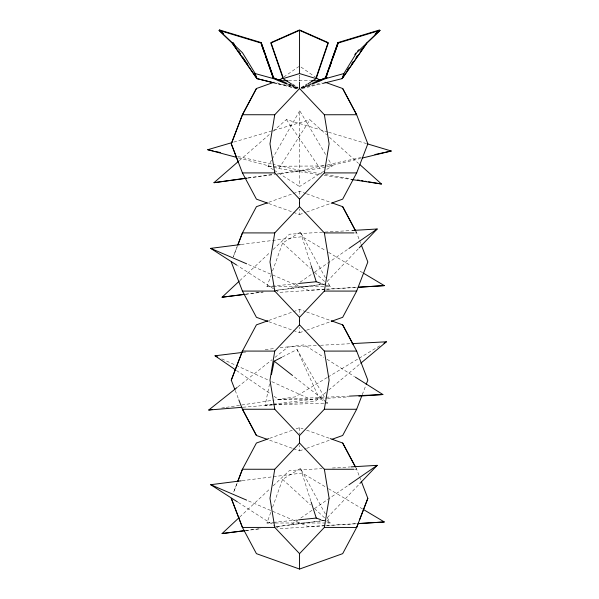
<?xml version="1.0" encoding="UTF-8"?>
<svg xmlns="http://www.w3.org/2000/svg" width="599" height="599" viewBox="0 0 599 599"><rect width="100%" height="100%" fill="white"/><g stroke="black" fill="none" stroke-linecap="round" stroke-linejoin="round"><path stroke-width="0.45" stroke-dasharray="3 2.25" d="M293.39 448.681L299.552 450.882L299.552 445.446M293.39 330.506L299.552 332.707L299.552 327.271M293.39 212.338L299.552 214.539L299.552 209.103M299.552 80.738L299.552 75.227M323.715 171.307L299.552 186.544L299.74 110.718L325.684 154.699M272.627 404.924L265.155 405.179L269.587 383.622M272.523 286.659L266.937 286.659L271.01 275.308M272.575 270.943L282.601 242.992L300.488 232.068L325.354 277.696M274.387 523.002L266.937 523.002L271.01 511.651M272.575 507.286L282.601 479.335L300.488 468.411L325.354 514.039M362.253 394.719L365.862 385.307M273.391 169.764L268.008 166.312L271.684 159.866M272.148 159.057L299.74 110.718M238.357 157.837L278.879 168.574L309.923 119.763L326.597 134.73M327.226 281.373L358.621 248.473M327.226 517.716L359.258 484.142M239.772 280.669L270.419 252.022M273.144 249.476L289.482 234.194L324.007 232.15M239.772 517.012L270.419 488.365M273.144 485.819L289.482 470.537L322.142 468.605M239.293 160.644L270.246 133.682M273.054 131.233L286.427 119.59L327.646 131.945M325.901 392.412L315.224 401.345L273.548 404.737M328.746 390.031L360.059 363.833M237.84 386.894L272.036 359.714M274.948 357.408L288.044 347.001L319.589 345.331M283.754 77.061L298.804 66.579M275.285 290.508L290.882 288.546L299.29 282.75M300.054 282.219L313.801 272.732M314.565 272.208L348.176 249.019M276.206 526.738L290.882 524.889L297.763 520.142M300.818 518.038L313.801 509.075M314.565 508.551L348.176 485.362M301.125 87.536L306.628 83.995M301.065 88.293L307.1 84.422M326.829 169.337L332.288 165.901L328.042 158.698M327.181 377.542L295.18 396.86L274.948 399.945M327.982 377.056L358.389 358.704M359.19 358.217L379.991 345.66M282.361 356.989L297.059 349.472L324.95 398.178M311.27 84.452L301.941 88.225L311.233 84.452M268.749 202.29L292.514 193.806M293.39 193.492L299.552 191.291L305.715 193.492M299.552 214.539L305.715 212.338M306.591 212.024L330.356 203.54M268.749 320.458L292.514 311.974M293.39 311.66L299.552 309.458L305.715 311.66M299.552 332.707L305.715 330.506M306.591 330.191L330.356 321.708M269.632 438.318L292.514 430.149M296.033 428.891L299.552 427.634L303.072 428.891M299.552 450.882L305.715 448.681M306.591 448.366L329.472 440.198M233.73 142.098L309.923 119.763M301.207 88.09L322.037 82.894M302.068 88.592L321.693 83.718M275.712 174.324L319.941 168.319L360.568 158.465M323.977 165.504L302.151 170.198L277.352 173.717M327.616 164.718L361.257 157.477M221.608 408.061L225.284 407.5M226.205 407.357L274.028 400.08M247.956 177.888L273.676 174.242M248.061 178.075L274.791 174.451M290.882 288.546L324.665 284.061L275.675 290.343M290.882 524.889L324.665 520.404L276.603 526.566M241.202 244.467L302.233 236.672L325.339 250.449M245.171 294.259L262.736 292.005M242.131 480.69L302.233 473.015L325.339 486.792M245.171 530.602L260.887 528.588M245.927 294.214L263.358 292.012M245.927 530.557L261.523 528.588M265.155 405.179L272.485 404.258M273.406 404.145L319.237 398.417L325.422 401.787M242.894 352.377L246.608 351.92M265.192 349.644L275.405 348.393M280.055 347.824L304.202 344.867L323.879 357.289M266.937 286.659L297.651 283.589M266.937 523.002L272.523 522.448M273.451 522.35L297.651 519.932M242.992 407.23L272.627 404.812M274.08 396.306L278.685 399.458L310.829 399.458L326.53 398.387M327.458 398.32L348.708 396.867M356.375 287.408L279.134 292.379L237.444 265.567M356.375 523.751L279.134 528.722L275.989 526.693M324.943 289.235L308.253 290.245L247.492 264.159M325.871 289.175L356.472 287.31M324.943 525.578L308.253 526.588L247.492 500.502M325.871 525.518L356.472 523.653M324.943 232.098L351.074 230.548M332.408 467.999L350.138 466.943M320.517 345.279L351.134 343.661M278.685 399.458L348.468 396.156M273.563 404.887L324.007 403.172M324.943 403.142L327.743 403.052L293.27 376.082M268.008 166.312L323.902 165.953M324.83 165.945L332.288 165.901M288.561 80.738L310.544 80.738M354.818 232.906L356.667 232.906L359.288 239.75M273.451 286.659L330.244 286.659L327.136 280.953M354.818 469.249L356.667 469.249L359.288 476.093M275.315 523.002L330.244 523.002L327.136 517.296M278.879 168.574L320.472 174.833M324.171 175.387L350.056 179.281M321.588 173.867L296.707 169.659L273.099 164.373M325.272 174.496L350.153 178.704M237.691 156.429L272.193 164.163M277.067 82.894L297.898 88.09M328.537 132.214L366.176 143.498M321.506 283.582L324.126 284.503M325.002 284.81L330.244 286.659L326.844 283.544M321.506 519.925L325.878 521.459M326.747 521.774L330.244 523.002L325.482 518.637M306.591 193.806L330.356 202.29M268.749 203.54L292.514 212.024M306.591 311.974L330.356 320.458M268.749 321.708L292.514 330.191M306.591 430.149L329.472 438.318M269.625 440.198L292.514 448.366M287.834 84.452L297.164 88.225L287.872 84.452M221.81 358.883L268.434 380.14M271.826 381.683L310.829 399.458M326.193 402.206L327.743 403.052M328.522 252.351L362.784 272.785M328.522 488.694L362.784 509.128M327.024 359.273L354.563 376.651M274.162 170.258L299.552 186.544M238.23 502.411L275.203 526.192M292.507 84.699L297.988 88.248M292.552 83.995L297.995 87.536M236.5 370.519L271.018 394.202M301.057 67.103L315.351 77.061M329.375 137.223L358.554 163.422M282.601 242.992L310.507 268.569M314.587 272.313L326.163 282.915M282.601 479.335L310.507 504.912M314.587 508.656L324.8 518.015M286.427 119.59L319.941 168.319M297.059 349.472L319.237 398.417M359.625 240.603L360.935 244.033M359.625 476.946L360.935 480.376M235.212 390.436L238.499 398.994M300.488 232.068L310.911 264.878M300.488 468.411L310.911 501.221M299.552 74.927L299.552 81.269M299.552 191.291L299.552 196.727M299.552 309.458L299.552 314.894M299.552 427.634L299.552 433.976M237.182 246.593L233.243 256.866L237.182 246.593M237.182 482.936L233.565 492.348L237.182 482.936M311.166 83.748L301.08 87.858L311.203 83.748M297.029 88.592L277.412 83.718L297.037 88.592M291.271 85.118L287.902 83.748L291.301 85.118M298.017 87.858L292.117 85.462L298.025 87.858M356.667 232.906L355.799 231.266L356.66 232.906M356.667 469.249L355.799 467.609L356.66 469.249"/><path stroke-width="0.9" d="M274.769 527.412L242.438 527.434L231.274 498.338L242.438 527.434L256.424 553.656L299.552 569.05L299.552 553.656L274.769 527.412L269.992 498.338L274.746 469.272L299.552 443.028L299.552 438.505M299.552 439.104L299.552 435.48L274.769 409.244L269.992 380.17L274.746 351.096L299.552 324.86L299.552 320.33M299.552 320.929L299.552 317.313L274.769 291.069L269.992 261.995L274.746 232.929L299.552 206.685L299.552 203.061M299.552 203.667L299.552 199.138L274.769 172.901L269.992 143.827L274.746 114.753L299.552 88.517L299.552 82.175M299.552 199.138L324.344 172.901L329.113 143.827L324.366 114.753L299.552 88.517M299.552 317.313L324.344 291.069L329.113 261.995L324.366 232.929L299.552 206.685M299.552 435.48L324.344 409.244L329.113 380.17L324.366 351.096L299.552 324.86M299.552 553.656L324.344 527.412L329.113 498.338L324.366 469.272L299.552 443.028M271.429 374.637L274.2 361.167L281.545 357.408M322.539 83.493L342.201 78.619L342.77 76.934M307.849 83.935L316.152 78.619L328.259 43.031L299.552 30.354L270.845 43.031L283.117 78.619L291.728 84.189M316.055 77.93L328.095 42.581L299.552 29.95L271.01 42.581L282.908 77.046M375.588 33.776L379.586 29.95L337.941 42.581L325.534 77.93L318.788 80.67M325.991 77.75L326.904 75.145M329.338 68.204L331.472 62.124M332.992 57.789L338.165 43.031L380.058 30.354L366.873 43.031L342.126 78.619L343.901 73.557L356.6 52.787L380.058 30.354M312.004 83.411L325.452 77.93L337.941 42.581M312.079 84.107L325.609 78.619L338.165 43.031M274.028 82.235L256.424 88.517L242.43 114.731L231.274 143.827L242.438 172.924L256.424 199.138L267.865 203.226M234.883 389.582L231.274 380.17L242.43 351.074L256.424 324.86L267.865 320.772M256.424 88.517L242.438 114.731L231.274 143.827L238.17 161.797M231.274 380.17L242.438 351.074L274.746 351.096M331.24 203.226L342.68 199.138L356.667 172.924L367.838 143.827L356.667 114.731L342.68 88.517L325.077 82.235M331.24 321.393L342.68 317.313L356.667 291.092L367.838 261.995L361.264 244.886M332.116 439.254L342.68 435.48L356.667 409.267L361.916 395.58M366.191 384.446L367.838 380.17L356.667 351.074L342.68 324.86L331.24 320.772M361.264 481.229L367.838 498.338L356.667 527.434L342.68 553.656L299.552 569.05M358.299 523.167L356.66 527.442L324.344 527.412M359.617 519.737L367.838 498.338M354.81 54.659L355.784 53.071M342.201 78.619L366.873 43.031M347.63 69.656L349.202 67.395M351.823 63.636L353.388 61.383M356.008 57.624L357.581 55.363M360.194 51.604L361.766 49.35M359.258 247.799L377.198 228.998L352.002 230.488M359.902 483.468L377.198 465.341L351.074 466.891M375.004 34.368L377.625 31.844M357.603 51.005L358.936 49.724M245.006 294.326L222.064 297.224L239.091 281.305M245.006 530.669L222.064 533.567L239.091 517.648M247.14 178.203L213.963 182.702L238.589 161.258M360.77 363.234L386.392 341.797L352.062 343.616M242.071 407.305L208.729 410.023L237.107 387.471M278.49 80.738L283.005 77.585M348.94 248.495L377.198 228.998M348.94 484.838L377.198 465.341M383.996 343.249L386.392 341.797M278.43 80.663L281.073 79.719M266.989 202.919L256.424 206.685L242.438 232.906L237.833 244.886L242.438 232.906L274.746 232.929M268.749 438.633L256.424 443.028L242.438 469.249L237.833 481.229L242.438 469.249L274.746 469.272M283.117 78.619L299.552 73.557L316.152 78.619M236.553 157.357L207.733 149.72L231.933 142.622M325.452 77.93L327.189 77.451M325.609 78.619L343.901 73.557M362.373 158.024L391.267 151.015L367.075 143.767M374.899 154.542L391.267 151.015M208.729 410.023L212.413 409.461M213.963 182.702L246.114 178.143M236.65 265.058L210.691 248.36L240.281 244.587M222.064 297.224L244.25 294.379M237.444 501.91L210.691 484.703L241.202 480.81M222.064 533.567L244.25 530.721M235.736 369.995L215.026 355.791L241.966 352.489M298.579 283.499L316.265 281.732L320.63 283.275M298.579 519.842L316.265 518.075L320.63 519.618M358.868 396.171L382.896 394.531L355.357 377.145M358.239 287.288L384.296 285.618L363.578 273.256M358.239 523.631L384.296 521.961L363.578 509.599M358.329 287.198L384.296 285.618M358.329 523.541L384.296 521.961M349.397 396.119L382.896 394.531M280.325 80.738L287.647 80.738M311.458 80.738L319.694 80.738M324.366 114.753L356.667 114.731L342.68 88.517M242.438 172.924L274.769 172.901M324.366 232.929L353.897 232.906M231.274 261.995L242.445 291.092L274.769 291.069M324.366 351.096L356.667 351.074M274.769 409.244L242.438 409.267L238.821 399.855M324.366 469.272L353.897 469.249M242.438 114.731L274.746 114.753M324.344 172.901L356.667 172.924M324.344 291.069L356.667 291.092M324.344 409.244L356.667 409.267M350.977 179.415L381.481 184.005L359.947 164.665M357.521 179.947L359.363 180.262M361.212 180.576L363.054 180.883M364.896 181.198L366.738 181.512M368.58 181.819L381.481 184.005M207.733 149.72L213.184 150.941M214.996 151.345L220.447 152.565M287.026 84.107L273.496 78.619L260.939 43.031L219.047 30.354L232.232 43.031L256.904 78.619L272.058 82.385M232.232 43.031L256.986 78.619L276.566 83.493M219.047 30.354L242.505 52.787L255.204 73.557L273.496 78.619M223.449 33.739L219.519 29.95L261.171 42.581L273.653 77.93L287.101 83.411M318.032 79.719L320.675 80.663M332.116 202.919L342.68 206.685L355.357 230.45L342.68 206.685M267.865 321.393L256.424 317.313L242.445 291.092M330.356 438.633L342.68 443.028L355.357 466.793L342.68 443.028M256.424 435.48L242.445 409.267L256.424 435.48L266.989 439.254M280.317 80.67L273.571 77.93L261.171 42.581M210.691 248.36L246.638 263.792M210.691 484.703L246.638 500.135M215.026 355.791L217.572 356.952M316.1 77.585L320.615 80.738M274.2 361.167L292.537 375.506M219.519 29.95L222.85 33.14M232.846 42.709L234.179 43.989M233.677 44.079L232.629 42.581L235.295 46.422M238.387 50.855L239.435 52.353M242.573 56.868L243.621 58.373M246.758 62.888L247.806 64.392M239.023 51.799L240.626 54.105M243.823 58.717L245.957 61.787M253.954 73.318L255.548 75.624M342.68 324.86L353.163 344.522M261.553 44.768L264.286 52.577M265.507 56.051L273.114 77.75M255.204 73.557L256.986 78.619M256.335 76.934L256.904 78.619M311.195 265.769L316.265 281.732M311.195 502.112L316.265 518.075M299.552 30.354L299.552 73.557"/></g></svg>
